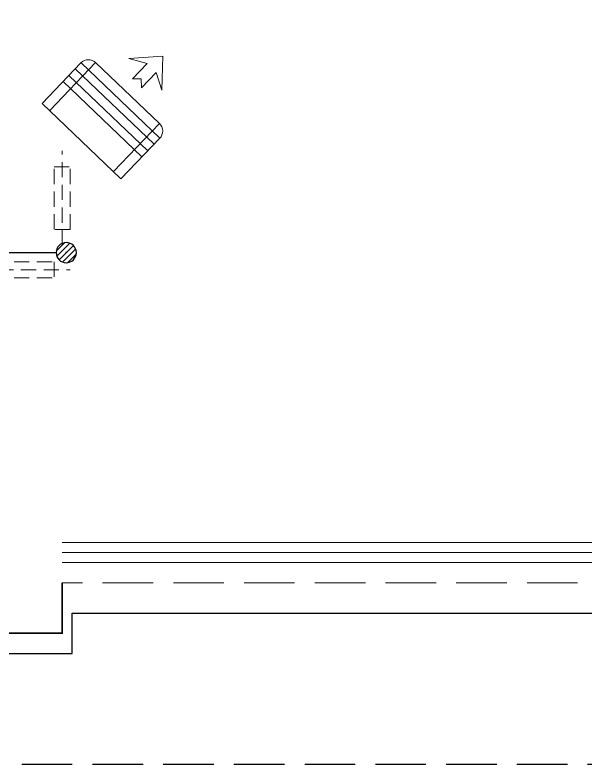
# Model space of a CAD drawing. Extents: x 3002737 to 4077523, y -995787 to -7267.
# Drawn here: x 3460121 to 3462946, y -901645 to -897931 of the extents above; entities that cross this region are included whole.
import ezdxf
from ezdxf.xclip import XClip

# ---------------------------------------------------------------- set-up
doc = ezdxf.new("R2010")
doc.units = 0
doc.header["$LTSCALE"] = 1000
doc.header["$MEASUREMENT"] = 0
doc.header["$XCLIPFRAME"] = 2
for name, pattern in [('DASH', [0.35, 0.25, -0.1]), ('DOTE', [2.42, 2, -0.2, 0.02, -0.2]), ('HIDDEN', [0.375, 0.25, -0.125])]:
    doc.linetypes.add(name, pattern=pattern)
doc.layers.get('0').update_dxf_attribs({"linetype": 'CONTINUOUS'})
for name, color, linetype in [('!!电气', 1, 'CONTINUOUS'), ('LVTRY', 252, 'CONTINUOUS'), ('VPIPE-凝结', 150, 'CONTINUOUS'), ('卫生间', 6, 'CONTINUOUS'), ('看线', 185, 'CONTINUOUS')]:
    doc.layers.add(name, color=color, linetype=linetype)
for name, color, linetype, lineweight in [('DOTE', 19, 'DOTE', 9), ('平面-栏杆', 56, 'CONTINUOUS', 15), ('平面-看线', 252, 'CONTINUOUS', 15), ('平面-空调室内机', 176, 'CONTINUOUS', 9), ('平面-空调预留孔', 252, 'CONTINUOUS', 15)]:
    doc.layers.add(name, color=color, linetype=linetype, lineweight=lineweight)

# ---------------------------------------------------------------- blocks, each defined once
blk = doc.blocks.new('A$C74D73064')
at = {"layer": 'DOTE', "color": 252}
blk.add_line((94780, 54519.3), (94780, 8148.9), dxfattribs=at)
blk = doc.blocks.new('A$C7B1F0EBE')
at = {"color": 252}
ref = blk.add_blockref('A$C74D73064', (-53513, -33807.7), dxfattribs=at)
XClip(ref).set_block_clipping_path([(63315.4263309771, 50772.2529092039), (117315.4131985184, 70272.2529080271)])
blk = doc.blocks.new('A$C148B7D8E')
at = {"layer": '卫生间', "color": 252, "linetype": 'DASH'}
blk.add_lwpolyline([(16100, 14000), (16100, 15400), (7700, 15400), (7700, 10800), (7300, 10800), (7300, 10000), (900, 10000), (900, 9000), (-900, 9000), (-900, -900), (1750, -900), (1750, -2100), (23450, -2100), (23450, -900), (25100, -900)], dxfattribs=at)
blk = doc.blocks.new('$lvtry$00000171')
for p, q in [((-74.2, 10.6), (-10.6, 74.2)), ((-69.8, -27.4), (27.4, 69.8)), ((-53, -53), (53, 53)), ((-27.4, -69.8), (69.8, 27.4)), ((10.6, -74.2), (74.2, -10.6))]:
    blk.add_line(p, q)
blk.add_circle((0, 0), 75)
blk.add_point((0, 0))
blk = doc.blocks.new('dasdasf1sa2f31as32f')
at = {"color": 8}
for p, q in [((-116, 585.6), (43.3, 640.5)), ((82.7, 476.6), (43.3, 640.5)), ((-22.8, 585.5), (-116, 585.6)), ((-22.8, 585.5), (-73.4, 493.2)), ((-269.8, 524.3), (-427.7, 236.5)), ((-269.8, 524.3), (113.7, 314)), ((32.4, 555.1), (-18.1, 462.9)), ((82.7, 476.6), (32.4, 555.1)), ((-473.5, 259.7), (-339.5, 504)), ((134.6, 245.5), (-338.8, 505.1)), ((-31.3, 504.4), (-73.4, 493.2)), ((-18.1, 462.9), (-31.3, 504.4)), ((114.7, 208.4), (-359.1, 468.2)), ((92.6, 168.8), (-380.9, 428.5)), ((72.3, 131.9), (-401.1, 391.6)), ((113.7, 314), (-44.2, 26.2)), ((0, 0), (-473.5, 259.7)), ((134, 244.4), (0, 0))]:
    blk.add_line(p, q, dxfattribs=at)
for centre, start, end in [((-294.5, 479.4), 61.2593, 151.2593), ((89, 269), 331.2593, 61.2593)]:
    blk.add_arc(centre, 51.3, start, end, dxfattribs=at)
blk = doc.blocks.new('dongkong')
at = {"layer": '平面-空调预留孔', "color": 8, "linetype": 'HIDDEN', "ltscale": 0.3}
for p, q in [((-603796, 210899.9), (-603796, 210431.5)), ((-603836, 210821), (-603836, 210510.8)), ((-603836, 210821), (-603756, 210821)), ((-603756, 210821), (-603756, 210510.8))]:
    blk.add_line(p, q, dxfattribs=at)
blk.add_lwpolyline([(-603756, 210510.8), (-603836, 210510.8)], dxfattribs=at)
blk = doc.blocks.new('GDGDRGDGDRGDR')
at = {"layer": '平面-空调室内机', "ltscale": 0.3}
for p, rotation in [((-154479.5, 653502.9), 180), ((659787.3, 1046278.1), 89.99999999999999)]:
    blk.add_blockref('dongkong', p, dxfattribs=dict(at, rotation=rotation))
at = {"layer": '平面-空调预留孔', "rotation": 344.9999999966897}
blk.add_blockref('dasdasf1sa2f31as32f', (449606.8, 442932.1), dxfattribs=at)
blk = doc.blocks.new('A$C5F341E43')
at = {"color": 252, "const_width": 8}
blk.add_lwpolyline([(27550, -100), (27550, -400), (27650, -400), (27650, -350), (28700, -350), (28700, -100)], dxfattribs=at)
at = {"layer": 'VPIPE-凝结', "color": 252, "ltscale": 0.1}
blk.add_line((28330, 1535), (28670, 1535), dxfattribs=at)
at = {"layer": '平面-栏杆', "color": 252}
for points in [[(33350, 50), (28700, 50)], [(33350, 0), (28700, 0)]]:
    blk.add_lwpolyline(points, dxfattribs=at)
at = {"layer": '平面-看线', "color": 252}
blk.add_lwpolyline([(33350, 100), (28700, 100)], dxfattribs=at)
at = {"layer": '平面-看线', "color": 252, "linetype": 'DASH'}
blk.add_lwpolyline([(33350, -100), (28700, -100)], dxfattribs=at)
at = {"layer": '看线', "color": 252}
blk.add_lwpolyline([(27550, 100), (27500, 100), (27500, -450), (28750, -450), (28750, -250)], dxfattribs=at)
at = {"layer": '看线', "color": 252, "ltscale": 0.5}
blk.add_lwpolyline([(28750, -250), (33350, -250)], dxfattribs=at)
at = {"color": 252, "xscale": -1}
blk.add_blockref('A$C148B7D8E', (50100, 1100), dxfattribs=at)
at = {"color": 252}
blk.add_blockref('GDGDRGDGDRGDR', (-420616.6, -441032.1), dxfattribs=at)
at = {"layer": 'LVTRY', "color": 252, "xscale": -0.6666666667107825, "yscale": 0.6666666667107825, "rotation": 90.00000000602213}
blk.add_blockref('$lvtry$00000171', (28720, 1535), dxfattribs=at)

msp = doc.modelspace()

# ---------------------------------------------------------------- block references
at = {"layer": '!!电气'}
for name, p in [('A$C7B1F0EBE', (3419851.8, -875986.6)), ('A$C5F341E43', (3431654.3, -900643.2))]:
    msp.add_blockref(name, p, dxfattribs=at)

doc.saveas('drawing.dxf')
